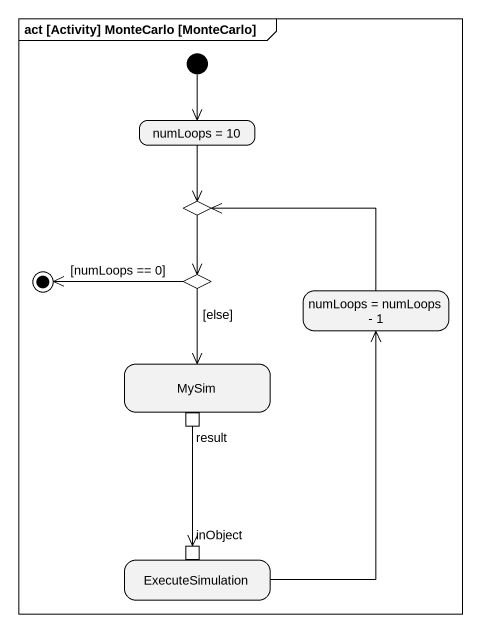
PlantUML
@startuml
mainframe act [Activity] MonteCarlo [MonteCarlo]
hide empty description
state "numLoops = 10" as numLoops_10
state choice1 <<choice>>
state choice2 <<choice>>
state "numLoops = numLoops - 1" as numLoops_numLoops_1
state MySim {
  state result <<outputPin>>
}
state ExecuteSimulation {
  state inObject <<inputPin>>
}
[*] --> numLoops_10
numLoops_10 --> choice1
choice1 --> choice2
choice2 --> MySim : [else]
numLoops_numLoops_1 -left-> choice1
result --> inObject
ExecuteSimulation -up-> numLoops_numLoops_1
choice2 -left-> [*] : [numLoops == 0]
@enduml
